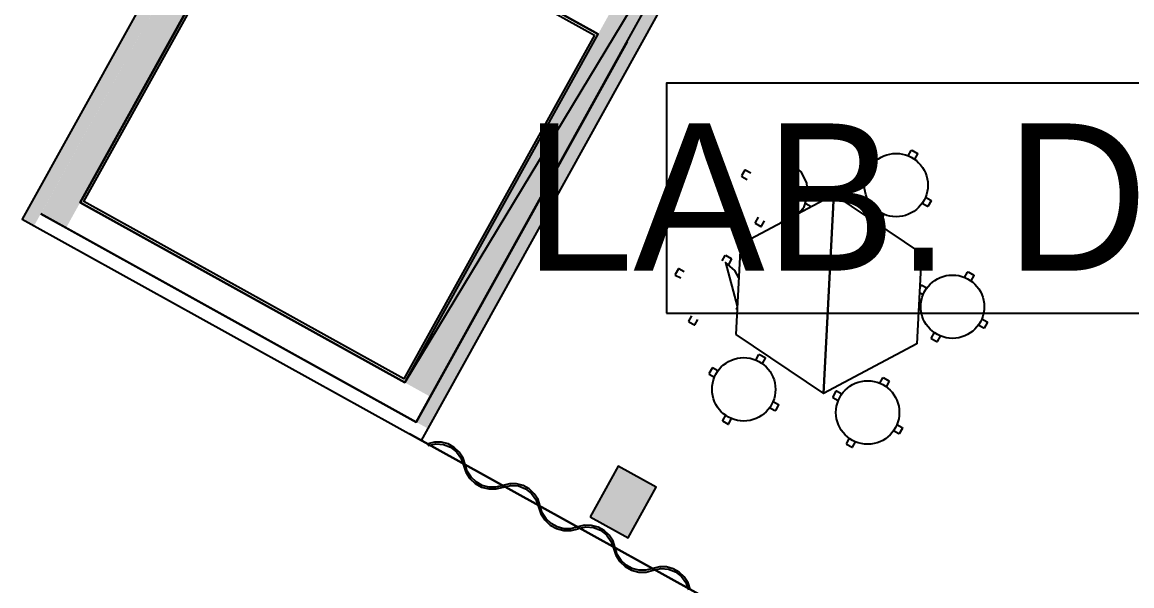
# Model space of a CAD drawing. Header units: metres. Extents: x 2.5 to 42.6, y 0.9 to 31.9.
# Drawn here: x 24.2 to 26.611, y 15.957 to 17.182 of the extents above; entities that cross this region are included whole.
import ezdxf

# ---------------------------------------------------------------- set-up
doc = ezdxf.new("R2010")
doc.units = ezdxf.units.M
for name, color, linetype in [('ARREDI', 9, 'Continuous'), ('PARETI_STRUTTURE', 7, 'Continuous'), ('PILASTRI_SETTI', 8, 'Continuous'), ('WAYFINDING_RIQUADRI', 7, 'Continuous'), ('WAYFINDING_TESTI', 7, 'Continuous')]:
    doc.layers.add(name, color=color, linetype=linetype)

msp = doc.modelspace()

# ---------------------------------------------------------------- linework, layer by layer
at = {"layer": 'ARREDI'}
for points in [[(25.8653, 16.878), (25.8718, 16.8898)], [(25.8718, 16.8898), (25.8728, 16.8901)], [(25.8728, 16.8901), (25.8852, 16.8832)], [(25.8855, 16.8821), (25.879, 16.8704)], [(25.8852, 16.8832), (25.8855, 16.8821)], [(26.1254, 16.8919), (26.1319, 16.9036)], [(26.1319, 16.9036), (26.133, 16.9039)], [(26.133, 16.9039), (26.1454, 16.8971)], [(26.1457, 16.896), (26.1392, 16.8843)], [(26.1454, 16.8971), (26.1457, 16.896)], [(25.7701, 16.8606), (25.7632, 16.8482)], [(25.7712, 16.8609), (25.7701, 16.8606)], [(25.7829, 16.8544), (25.7712, 16.8609)], [(25.888, 16.7677), (25.8992, 16.7809), (25.9074, 16.8065), (25.9052, 16.8333), (25.8929, 16.8572), (25.8724, 16.8746), (25.8499, 16.7474)], [(26.0303, 16.8745), (26.0234, 16.8621)], [(26.0234, 16.8621), (26.0237, 16.861)], [(26.0237, 16.861), (26.0354, 16.8545)], [(26.0313, 16.8748), (26.0303, 16.8745)], [(26.0431, 16.8683), (26.0313, 16.8748)], [(25.7632, 16.8482), (25.7635, 16.8471)], [(25.7635, 16.8471), (25.7753, 16.8406)], [(25.7608, 16.7001), (25.9636, 16.8078), (25.941, 16.3753), (25.9636, 16.8078), (26.154, 16.6796)], [(25.9027, 16.788), (25.9143, 16.7816)], [(26.1669, 16.7816), (26.1552, 16.7881)], [(26.1628, 16.8019), (26.1745, 16.7954)], [(26.1748, 16.7943), (26.168, 16.7819)], [(26.1745, 16.7954), (26.1748, 16.7943)], [(25.8977, 16.7728), (25.895, 16.7743)], [(26.059, 16.7722), (26.0525, 16.7604)], [(26.0525, 16.7604), (26.0528, 16.7594)], [(26.0663, 16.7528), (26.0728, 16.7645)], [(26.168, 16.7819), (26.1669, 16.7816)], [(25.7989, 16.7583), (25.7924, 16.7466)], [(25.7924, 16.7466), (25.7927, 16.7455)], [(25.7927, 16.7455), (25.8051, 16.7386)], [(25.8051, 16.7386), (25.8062, 16.7389)], [(25.8062, 16.7389), (25.8127, 16.7506)], [(26.0528, 16.7594), (26.0652, 16.7525)], [(26.0652, 16.7525), (26.0663, 16.7528)], [(25.7608, 16.7001), (25.7505, 16.5035)], [(25.7208, 16.6636), (25.7273, 16.6754)], [(25.7273, 16.6754), (25.7284, 16.6757)], [(25.7284, 16.6757), (25.7408, 16.6688)], [(25.7411, 16.6677), (25.7346, 16.656)], [(25.7408, 16.6688), (25.7411, 16.6677)], [(26.154, 16.6796), (26.1437, 16.483)], [(25.6257, 16.6462), (25.6188, 16.6338)], [(25.6267, 16.6465), (25.6257, 16.6462)], [(25.6385, 16.64), (25.6267, 16.6465)], [(25.757, 16.6263), (25.7485, 16.6428), (25.7279, 16.6602), (25.7538, 16.5653)], [(26.2478, 16.6276), (26.2543, 16.6393)], [(26.2543, 16.6393), (26.2553, 16.6396)], [(26.2553, 16.6396), (26.2678, 16.6328)], [(25.6188, 16.6338), (25.6191, 16.6328)], [(25.6191, 16.6328), (25.6308, 16.6263)], [(26.2681, 16.6317), (26.2616, 16.62)], [(26.2677, 16.6328), (26.2681, 16.6317)], [(26.1496, 16.5948), (26.1578, 16.5902)], [(26.1526, 16.6102), (26.1502, 16.6057)], [(26.1537, 16.6105), (26.1526, 16.6102)], [(26.1654, 16.604), (26.1537, 16.6105)], [(25.6545, 16.5439), (25.648, 16.5322)], [(25.7534, 16.5583), (25.7506, 16.5599)], [(25.648, 16.5322), (25.6483, 16.5311)], [(25.6483, 16.5311), (25.6607, 16.5242)], [(25.6607, 16.5242), (25.6617, 16.5245)], [(25.6617, 16.5245), (25.6682, 16.5363)], [(26.2893, 16.5173), (26.2775, 16.5238)], [(26.2852, 16.5376), (26.2969, 16.5311)], [(26.2972, 16.53), (26.2903, 16.5176)], [(26.2969, 16.5311), (26.2972, 16.53)], [(25.7505, 16.5035), (25.941, 16.3753)], [(26.1814, 16.5079), (26.1749, 16.4961)], [(26.1749, 16.4961), (26.1752, 16.4951)], [(26.1752, 16.4951), (26.1876, 16.4882)], [(26.1887, 16.4885), (26.1952, 16.5002)], [(26.2903, 16.5176), (26.2893, 16.5173)], [(26.1437, 16.483), (25.941, 16.3753)], [(26.1876, 16.4882), (26.1887, 16.4885)], [(25.7941, 16.448), (25.8006, 16.4598)], [(25.8006, 16.4598), (25.8017, 16.4601)], [(25.8017, 16.4601), (25.8141, 16.4532)], [(25.8144, 16.4521), (25.8079, 16.4404)], [(25.8141, 16.4532), (25.8144, 16.4521)], [(25.699, 16.4306), (25.6921, 16.4182)], [(25.7, 16.4309), (25.699, 16.4306)], [(25.7118, 16.4244), (25.7, 16.4309)], [(25.6921, 16.4182), (25.6924, 16.4172)], [(25.6924, 16.4172), (25.7041, 16.4107)], [(26.0633, 16.3977), (26.0698, 16.4094)], [(26.0698, 16.4094), (26.0709, 16.4097)], [(26.0709, 16.4097), (26.0833, 16.4028)], [(26.0836, 16.4018), (26.0771, 16.39)], [(26.0833, 16.4028), (26.0836, 16.4018)], [(25.9682, 16.3802), (25.9613, 16.3678)], [(25.9692, 16.3806), (25.9682, 16.3802)], [(25.981, 16.3741), (25.9692, 16.3806)], [(25.8315, 16.3581), (25.8433, 16.3516)], [(25.8436, 16.3505), (25.8367, 16.3381)], [(25.8433, 16.3516), (25.8436, 16.3505)], [(25.9613, 16.3678), (25.9616, 16.3668)], [(25.9616, 16.3668), (25.9733, 16.3603)], [(25.7278, 16.3283), (25.7213, 16.3166)], [(25.8356, 16.3378), (25.8239, 16.3443)], [(25.8367, 16.3381), (25.8356, 16.3378)], [(25.7213, 16.3166), (25.7216, 16.3155)], [(25.7216, 16.3155), (25.734, 16.3086)], [(25.734, 16.3086), (25.735, 16.3089)], [(25.735, 16.3089), (25.7415, 16.3207)], [(26.1007, 16.3077), (26.1124, 16.3012)], [(25.997, 16.2779), (25.9905, 16.2662)], [(26.1048, 16.2874), (26.0931, 16.2939)], [(26.1059, 16.2877), (26.1048, 16.2874)], [(26.1128, 16.3001), (26.1059, 16.2877)], [(26.1124, 16.3012), (26.1127, 16.3001)], [(25.9905, 16.2662), (25.9908, 16.2651)], [(25.9908, 16.2651), (26.0032, 16.2583)], [(26.0032, 16.2583), (26.0042, 16.2586)], [(26.0042, 16.2586), (26.0107, 16.2703)], [(25.6515, 15.9496), (25.6467, 15.964), (25.6386, 15.9767), (25.6276, 15.9871), (25.6144, 15.9944), (25.5998, 15.9983), (25.5846, 15.9984), (25.57, 15.9948), (25.5718, 15.9913), (25.5879, 15.9948), (25.6043, 15.9935), (25.6197, 15.9876), (25.6327, 15.9775), (25.6423, 15.9641), (25.6477, 15.9485)]]:
    msp.add_lwpolyline(points, dxfattribs=at)
for points in [[(25.1624, 16.2206), (25.1577, 16.235), (25.1496, 16.2478), (25.1386, 16.2581), (25.1254, 16.2655), (25.1108, 16.2693), (25.0956, 16.2694), (25.0809, 16.2658), (25.0828, 16.2623), (25.0989, 16.2658), (25.1153, 16.2645), (25.1307, 16.2586), (25.1437, 16.2485), (25.1533, 16.2351), (25.1587, 16.2196), (25.1636, 16.2043), (25.1722, 16.1907), (25.1839, 16.1797), (25.1979, 16.1719), (25.2135, 16.1678), (25.2295, 16.1678), (25.2451, 16.1717), (25.2439, 16.1755), (25.2293, 16.1717), (25.2141, 16.1717), (25.1994, 16.1755), (25.1861, 16.1829), (25.1751, 16.1933), (25.167, 16.2062)], [(25.3255, 16.1303), (25.3207, 16.1447), (25.3126, 16.1574), (25.3016, 16.1678), (25.2884, 16.1751), (25.2738, 16.179), (25.2586, 16.1791), (25.244, 16.1755), (25.2458, 16.172), (25.2619, 16.1755), (25.2783, 16.1742), (25.2937, 16.1683), (25.3067, 16.1582), (25.3163, 16.1448), (25.3217, 16.1292), (25.3266, 16.1139), (25.3352, 16.1003), (25.3469, 16.0893), (25.3609, 16.0815), (25.3765, 16.0775), (25.3925, 16.0774), (25.4081, 16.0814), (25.407, 16.0851), (25.3923, 16.0813), (25.3771, 16.0813), (25.3624, 16.0852), (25.3491, 16.0925), (25.3381, 16.103), (25.33, 16.1158)], [(25.4885, 16.0399), (25.4837, 16.0543), (25.4756, 16.0671), (25.4646, 16.0774), (25.4514, 16.0848), (25.4368, 16.0886), (25.4216, 16.0887), (25.407, 16.0851), (25.4088, 16.0816), (25.4249, 16.0851), (25.4413, 16.0838), (25.4567, 16.0779), (25.4697, 16.0678), (25.4793, 16.0544), (25.4847, 16.0389), (25.4896, 16.0236), (25.4982, 16.01), (25.5099, 15.999), (25.5239, 15.9912), (25.5395, 15.9871), (25.5556, 15.9871), (25.5711, 15.991), (25.57, 15.9948), (25.5553, 15.991), (25.5401, 15.991), (25.5254, 15.9948), (25.5121, 16.0022), (25.5011, 16.0126), (25.493, 16.0255)]]:
    msp.add_lwpolyline(points, close=True, dxfattribs=at)
for centre in [(26.0991, 16.8282), (26.2215, 16.5639), (25.7678, 16.3843), (26.037, 16.334)]:
    msp.add_circle(centre, 0.0689, dxfattribs=at)
at = {"layer": 'PARETI_STRUTTURE'}
for points in [[(25.54, 17.1254), (26.3044, 18.5047), (25.0315, 16.3989)], [(25.516, 17.1432), (26.2337, 18.438)], [(24.6731, 17.6082), (24.1997, 16.7541), (24.2256, 16.7398)], [(24.3255, 16.7902), (24.7454, 17.5478)], [(24.7426, 17.5426), (24.3255, 16.7902), (24.3307, 16.7873)], [(25.0013, 16.4223), (24.3335, 16.7925), (24.7477, 17.5398)], [(25.4462, 17.1594), (24.7454, 17.5478), (24.7426, 17.5426)], [(24.7454, 17.5478), (25.4514, 17.1565)], [(24.7477, 17.5398), (25.4434, 17.1542)], [(25.4434, 17.1542), (25.0292, 16.4069), (24.3335, 16.7925)], [(25.4434, 17.1542), (25.0292, 16.4069)], [(25.0343, 16.404), (25.4514, 17.1565), (25.4462, 17.1594)], [(25.5141, 17.1397), (25.056, 16.3132)], [(25.0819, 16.2989), (25.54, 17.1254)], [(25.0866, 16.3683), (25.516, 17.1432)], [(27.8312, 14.7413), (25.0417, 16.2874), (27.8326, 14.7405), (29.04, 16.9189)], [(25.0315, 16.3989), (24.3255, 16.7902)], [(24.3307, 16.7873), (25.0315, 16.3989), (25.0343, 16.404)], [(24.2399, 16.7656), (24.295, 16.7351)], [(25.056, 16.3132), (24.2399, 16.7656)], [(24.2255, 16.7398), (25.0675, 16.2731), (25.0819, 16.2989)], [(24.295, 16.7351), (25.056, 16.3132), (25.0866, 16.3683)]]:
    msp.add_lwpolyline(points, dxfattribs=at)
msp.add_lwpolyline([(25.4339, 16.1071), (25.5165, 16.0613), (25.5776, 16.1715), (25.4949, 16.2173)], close=True, dxfattribs=at)
at = {"layer": 'PILASTRI_SETTI'}
for points in [[(25.54, 17.1254), (26.3044, 18.5047), (25.5141, 17.1397), (26.2786, 18.519)], [(25.516, 17.1432), (26.2337, 18.438), (25.461, 17.1737), (26.1786, 18.4686)], [(24.2255, 16.7398), (24.6989, 17.5938), (24.1997, 16.7541), (24.6731, 17.6082)], [(24.295, 16.7351), (24.7454, 17.5478), (24.2399, 16.7656), (24.6903, 17.5783)], [(24.3307, 16.7873), (24.7477, 17.5398), (24.3255, 16.7902), (24.7426, 17.5426)], [(25.0866, 16.3683), (25.516, 17.1432), (25.0315, 16.3989), (25.461, 17.1737)], [(25.0343, 16.404), (25.4514, 17.1565), (25.0292, 16.4069), (25.4462, 17.1594)], [(25.0819, 16.2989), (25.54, 17.1254), (25.056, 16.3132), (25.5141, 17.1397)], [(25.5165, 16.0613), (25.5776, 16.1715), (25.4338, 16.1071), (25.4949, 16.2173)]]:
    msp.add_solid(points, dxfattribs=at)
at = {"layer": 'WAYFINDING_RIQUADRI'}
msp.add_lwpolyline([(25.6, 16.55), (28, 16.55), (28, 17.05), (25.6, 17.05)], close=True, dxfattribs=at)

# ---------------------------------------------------------------- texts
at = {"layer": 'WAYFINDING_TESTI', "insert": (26.8, 16.8), "char_height": 0.32, "attachment_point": 5}
msp.add_mtext('LAB. DISEGNO', dxfattribs=at)

doc.saveas('drawing.dxf')
